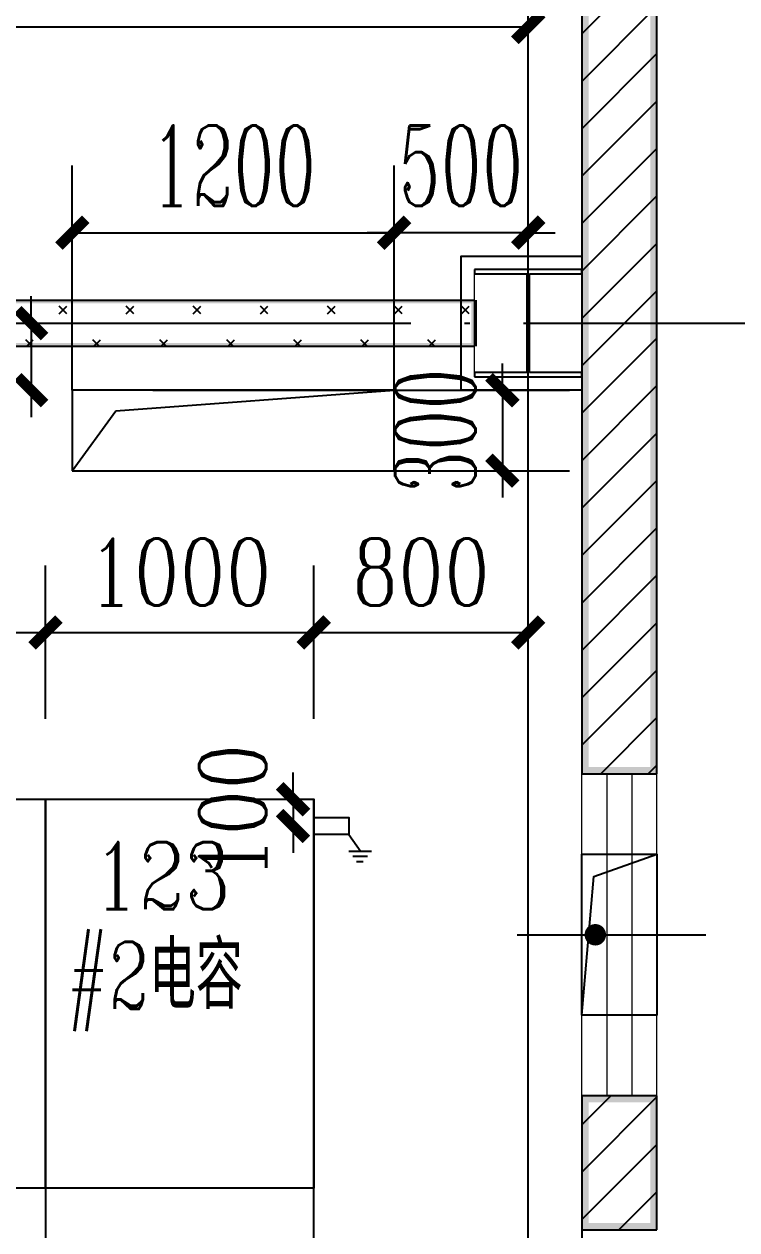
# Model space of a CAD drawing. Extents: x 3213259 to 3716512, y 332899 to 392399.
# Drawn here: x 3529203 to 3531861, y 370653 to 375148 of the extents above; entities that cross this region are included whole.
import ezdxf
from ezdxf.enums import TextEntityAlignment as Align

# ---------------------------------------------------------------- set-up
doc = ezdxf.new("R2010")
doc.units = 0
doc.header["$LTSCALE"] = 1000
doc.header["$MEASUREMENT"] = 0
for name, pattern in [('DOTE', [2.42, 2, -0.2, 0.02, -0.2]), ('EB_DASH', [6, 3, -3]), ('HIDDEN', [0.375, 0.25, -0.125])]:
    doc.linetypes.add(name, pattern=pattern)
for name, color, linetype in [('CAXA2', 6, 'EB_DASH'), ('COLUMN', 2, 'Continuous'), ('DOTE', 1, 'DOTE'), ('Lz3_autosign', 7, 'Continuous'), ('PUB_DIM', 3, 'Continuous'), ('PUB_HATCH', 8, 'Continuous'), ('PUB_WALL', 9, 'Continuous'), ('sb', 6, 'Continuous'), ('WALL', 7, 'Continuous'), ('WALL-MOVE', 6, 'Continuous'), ('一次电缆', 7, 'Continuous'), ('暖通', 151, 'Continuous'), ('门坎', 4, 'Continuous'), ('防火外包', 12, 'Continuous')]:
    doc.layers.add(name, color=color, linetype=linetype)
doc.layers.add('JZX_ViewLine', color=30, linetype='Continuous', lineweight=0)
doc.layers.add('window', color=141, linetype='Continuous', lineweight=5)
doc.styles.add('DIM_FONT', font='COMPLEX8.SHX', dxfattribs={"width": 0.6, "bigfont": 'HZITXT.SHX'})
doc.styles.add('HZ', font='complex8.shx', dxfattribs={"width": 0.8, "bigfont": 'hztxt.shx'})
doc.dimstyles.new('DIMN', dxfattribs={"dimtxt": 300, "dimasz": 100, "dimexe": 250, "dimexo": 300, "dimgap": 100, "dimtad": 1, "dimdec": 0, "dimzin": 0, "dimdsep": 46, "dimtxsty": 'DIM_FONT', "dimblk": 'ARCHTICK', "dimcen": 0.09, "dimclrt": 7, "dimazin": 2, "dimtfac": 1, "dimtdec": 0, "dimtix": 1, "dimtmove": 2, "dimatfit": 3, "dimldrblk": 'ARCHTICK', "dimfxl": 1, "dimtolj": 1, "dimtzin": 0, "dimarcsym": 0})
doc.dimstyles.new('副本 DIMN', dxfattribs={"dimtxt": 300, "dimasz": 100, "dimexe": 250, "dimexo": 300, "dimgap": 100, "dimtad": 1, "dimdec": 0, "dimzin": 0, "dimdsep": 46, "dimtxsty": 'DIM_FONT', "dimblk": 'ARCHTICK', "dimcen": 0.09, "dimclrt": 7, "dimazin": 2, "dimtfac": 1, "dimtdec": 0, "dimtix": 1, "dimtmove": 2, "dimatfit": 3, "dimldrblk": 'ARCHTICK', "dimfxl": 1, "dimtolj": 1, "dimtzin": 0, "dimarcsym": 0})
pattern_1 = [(45, (-451208.51, -430878.26), (-88.388383, 88.388383), [])]

# ---------------------------------------------------------------- blocks, each defined once
blk = doc.blocks.new('_ArchTick')
at = {"color": 0, "linetype": 'ByBlock', "const_width": 0.4}
blk.add_lwpolyline([(-0.5, -0.5), (0.5, 0.5)], dxfattribs=at)
blk = doc.blocks.new('*D229')
at = {"color": 0, "lineweight": -2}
for p, q in [((3530986.5, 373783.5), (3530986.5, 373883.5)), ((3529682.9, 373783.5), (3531236.5, 373783.5)), ((3530986.5, 373783.5), (3530986.5, 373483.5)), ((3529682.9, 373483.5), (3531236.5, 373483.5)), ((3530986.5, 373483.5), (3530986.5, 373383.5))]:
    blk.add_line(p, q, dxfattribs=at)
at = {"layer": 'Defpoints', "color": 0}
for p in [(3529382.9, 373783.5), (3529382.9, 373483.5), (3530986.5, 373483.5)]:
    blk.add_point(p, dxfattribs=at)
at = {"color": 0, "lineweight": -2, "xscale": 100, "yscale": 100, "zscale": 100}
for p, rotation in [((3530986.5, 373783.5), 270), ((3530986.5, 373483.5), 90)]:
    blk.add_blockref('_ArchTick', p, dxfattribs=dict(at, rotation=rotation))
at = {"color": 7, "insert": (3530736.5, 373633.5), "char_height": 300, "attachment_point": 5, "rotation": 90, "style": 'DIM_FONT'}
blk.add_mtext('\\A1;300', dxfattribs=at)
blk = doc.blocks.new('*D228')
at = {"color": 0, "lineweight": -2}
for p, q in [((3529229.5, 374033.5), (3529229.5, 374133.5)), ((3529082.9, 374033.5), (3528979.5, 374033.5)), ((3529229.5, 374033.5), (3529229.5, 373783.5)), ((3529082.9, 373783.5), (3528979.5, 373783.5)), ((3529229.5, 373783.5), (3529229.5, 373683.5))]:
    blk.add_line(p, q, dxfattribs=at)
at = {"layer": 'Defpoints', "color": 0}
for p in [(3529382.9, 374033.5), (3529229.5, 373783.5), (3529382.9, 373783.5)]:
    blk.add_point(p, dxfattribs=at)
at = {"color": 0, "lineweight": -2, "xscale": 100, "yscale": 100, "zscale": 100}
for p, rotation in [((3529229.5, 374033.5), 270), ((3529229.5, 373783.5), 90)]:
    blk.add_blockref('_ArchTick', p, dxfattribs=dict(at, rotation=rotation))
at = {"color": 7, "insert": (3528979.5, 373908.5), "char_height": 300, "attachment_point": 5, "rotation": 90, "style": 'DIM_FONT'}
blk.add_mtext('\\A1;250', dxfattribs=at)
blk = doc.blocks.new('*D227')
at = {"color": 0, "lineweight": -2}
for p, q in [((3530582.9, 373783.5), (3530582.9, 374620.6)), ((3531082.9, 373691), (3531082.9, 374620.6)), ((3530582.9, 374370.6), (3530482.9, 374370.6)), ((3531082.9, 374370.6), (3530582.9, 374370.6)), ((3531082.9, 374370.6), (3531182.9, 374370.6))]:
    blk.add_line(p, q, dxfattribs=at)
at = {"layer": 'Defpoints', "color": 0}
for p in [(3530582.9, 374370.6), (3530582.9, 373483.5), (3531082.9, 373391)]:
    blk.add_point(p, dxfattribs=at)
at = {"color": 0, "lineweight": -2, "xscale": 100, "yscale": 100, "zscale": 100}
blk.add_blockref('_ArchTick', (3530582.9, 374370.6), dxfattribs=at)
at = {"color": 0, "lineweight": -2, "xscale": 100, "yscale": 100, "zscale": 100, "rotation": 180}
blk.add_blockref('_ArchTick', (3531082.9, 374370.6), dxfattribs=at)
at = {"color": 7, "insert": (3530832.9, 374620.6), "char_height": 300, "attachment_point": 5, "style": 'DIM_FONT'}
blk.add_mtext('\\A1;500', dxfattribs=at)
blk = doc.blocks.new('*D226')
at = {"color": 0, "lineweight": -2}
for p, q in [((3529382.9, 373783.5), (3529382.9, 374620.6)), ((3530582.9, 373783.5), (3530582.9, 374620.6)), ((3529382.9, 374370.6), (3530582.9, 374370.6))]:
    blk.add_line(p, q, dxfattribs=at)
at = {"layer": 'Defpoints', "color": 0}
for p in [(3530582.9, 374370.6), (3529382.9, 373483.5), (3530582.9, 373483.5)]:
    blk.add_point(p, dxfattribs=at)
at = {"color": 0, "lineweight": -2, "xscale": 100, "yscale": 100, "zscale": 100, "rotation": 180}
blk.add_blockref('_ArchTick', (3529382.9, 374370.6), dxfattribs=at)
at = {"color": 0, "lineweight": -2, "xscale": 100, "yscale": 100, "zscale": 100}
blk.add_blockref('_ArchTick', (3530582.9, 374370.6), dxfattribs=at)
at = {"color": 7, "insert": (3529982.9, 374620.6), "char_height": 300, "attachment_point": 5, "style": 'DIM_FONT'}
blk.add_mtext('\\A1;1200', dxfattribs=at)
blk = doc.blocks.new('*D358')
at = {"layer": 'Defpoints', "color": 0}
for p in [(3531082.9, 375137.7), (3531082.9, 374488.8), (3527983.1, 374083.2)]:
    blk.add_point(p, dxfattribs=at)
at = {"layer": 'PUB_DIM', "color": 0, "lineweight": -2}
for p, q in [((3527983.1, 374383.2), (3527983.1, 375387.7)), ((3531082.9, 374788.8), (3531082.9, 375387.7)), ((3527983.1, 375137.7), (3531082.9, 375137.7))]:
    blk.add_line(p, q, dxfattribs=at)
at = {"layer": 'PUB_DIM', "color": 0, "lineweight": -2, "xscale": 100, "yscale": 100, "zscale": 100, "rotation": 180}
blk.add_blockref('_ArchTick', (3527983.1, 375137.7), dxfattribs=at)
at = {"layer": 'PUB_DIM', "color": 0, "lineweight": -2, "xscale": 100, "yscale": 100, "zscale": 100}
blk.add_blockref('_ArchTick', (3531082.9, 375137.7), dxfattribs=at)
at = {"layer": 'PUB_DIM', "color": 7, "insert": (3529533, 375362.7), "char_height": 250, "attachment_point": 5, "style": 'HZ'}
blk.add_mtext('\\A1;3100', dxfattribs=at)
blk = doc.blocks.new('*D356')
at = {"layer": 'Defpoints', "color": 0}
for p in [(3531082.9, 372880.5), (3530283.1, 372258.9), (3531082.9, 372258.9)]:
    blk.add_point(p, dxfattribs=at)
at = {"layer": 'PUB_DIM', "color": 0, "lineweight": -2}
for p, q in [((3530283.1, 372558.9), (3530283.1, 373130.5)), ((3531082.9, 372558.9), (3531082.9, 373130.5)), ((3530283.1, 372880.5), (3531082.9, 372880.5))]:
    blk.add_line(p, q, dxfattribs=at)
at = {"layer": 'PUB_DIM', "color": 0, "lineweight": -2, "xscale": 100, "yscale": 100, "zscale": 100, "rotation": 180}
blk.add_blockref('_ArchTick', (3530283.1, 372880.5), dxfattribs=at)
at = {"layer": 'PUB_DIM', "color": 0, "lineweight": -2, "xscale": 100, "yscale": 100, "zscale": 100}
blk.add_blockref('_ArchTick', (3531082.9, 372880.5), dxfattribs=at)
at = {"layer": 'PUB_DIM', "color": 7, "insert": (3530683, 373105.5), "char_height": 250, "attachment_point": 5, "style": 'HZ'}
blk.add_mtext('\\A1;800', dxfattribs=at)
blk = doc.blocks.new('*D350')
at = {"layer": 'Defpoints', "color": 0}
for p in [(3530283.1, 372258.9), (3530205.9, 372158.9), (3530283.1, 372158.9)]:
    blk.add_point(p, dxfattribs=at)
at = {"layer": 'PUB_DIM', "color": 0, "lineweight": -2}
for p, q in [((3530205.9, 372258.9), (3530205.9, 372358.9)), ((3529983.1, 372258.9), (3529955.9, 372258.9)), ((3530205.9, 372258.9), (3530205.9, 372158.9)), ((3529983.1, 372158.9), (3529955.9, 372158.9)), ((3530205.9, 372158.9), (3530205.9, 372058.9))]:
    blk.add_line(p, q, dxfattribs=at)
at = {"layer": 'PUB_DIM', "color": 0, "lineweight": -2, "xscale": 100, "yscale": 100, "zscale": 100}
for p, rotation in [((3530205.9, 372258.9), 270), ((3530205.9, 372158.9), 90)]:
    blk.add_blockref('_ArchTick', p, dxfattribs=dict(at, rotation=rotation))
at = {"layer": 'PUB_DIM', "color": 7, "insert": (3529980.9, 372208.9), "char_height": 250, "attachment_point": 5, "rotation": 90, "style": 'HZ'}
blk.add_mtext('\\A1;100', dxfattribs=at)
blk = doc.blocks.new('*D247')
at = {"layer": 'Defpoints', "color": 0}
for p in [(3529283.1, 372880.5), (3528483.1, 372258.9), (3529283.1, 372258.9)]:
    blk.add_point(p, dxfattribs=at)
at = {"layer": 'PUB_DIM', "color": 0, "lineweight": -2}
for p, q in [((3528483.1, 372558.9), (3528483.1, 373130.5)), ((3529283.1, 372558.9), (3529283.1, 373130.5)), ((3528483.1, 372880.5), (3529283.1, 372880.5))]:
    blk.add_line(p, q, dxfattribs=at)
at = {"layer": 'PUB_DIM', "color": 0, "lineweight": -2, "xscale": 100, "yscale": 100, "zscale": 100, "rotation": 180}
blk.add_blockref('_ArchTick', (3528483.1, 372880.5), dxfattribs=at)
at = {"layer": 'PUB_DIM', "color": 0, "lineweight": -2, "xscale": 100, "yscale": 100, "zscale": 100}
blk.add_blockref('_ArchTick', (3529283.1, 372880.5), dxfattribs=at)
at = {"layer": 'PUB_DIM', "color": 7, "insert": (3528883.1, 373105.5), "char_height": 250, "attachment_point": 5, "style": 'HZ'}
blk.add_mtext('\\A1;800', dxfattribs=at)
blk = doc.blocks.new('*D245')
at = {"layer": 'Defpoints', "color": 0}
for p in [(3530283.1, 372880.5), (3529283.1, 372258.9), (3530283.1, 372258.9)]:
    blk.add_point(p, dxfattribs=at)
at = {"layer": 'PUB_DIM', "color": 0, "lineweight": -2}
for p, q in [((3529283.1, 372558.9), (3529283.1, 373130.5)), ((3530283.1, 372558.9), (3530283.1, 373130.5)), ((3529283.1, 372880.5), (3530283.1, 372880.5))]:
    blk.add_line(p, q, dxfattribs=at)
at = {"layer": 'PUB_DIM', "color": 0, "lineweight": -2, "xscale": 100, "yscale": 100, "zscale": 100, "rotation": 180}
blk.add_blockref('_ArchTick', (3529283.1, 372880.5), dxfattribs=at)
at = {"layer": 'PUB_DIM', "color": 0, "lineweight": -2, "xscale": 100, "yscale": 100, "zscale": 100}
blk.add_blockref('_ArchTick', (3530283.1, 372880.5), dxfattribs=at)
at = {"layer": 'PUB_DIM', "color": 7, "insert": (3529783.1, 373105.5), "char_height": 250, "attachment_point": 5, "style": 'HZ'}
blk.add_mtext('\\A1;1000', dxfattribs=at)
blk = doc.blocks.new('400X400初设工字钢柱')
at = {"layer": 'COLUMN'}
for p, q in [((1414525.9, 738369.2), (1414125.9, 738369.2)), ((1414125.9, 738369.2), (1414125.9, 738353.2)), ((1414125.9, 738353.2), (1414320.9, 738353.2)), ((1414320.9, 738353.2), (1414320.9, 737985.2)), ((1414330.9, 737985.2), (1414330.9, 738353.2)), ((1414330.9, 738353.2), (1414525.9, 738353.2)), ((1414525.9, 738353.2), (1414525.9, 738369.2)), ((1414320.9, 737985.2), (1414125.9, 737985.2)), ((1414125.9, 737985.2), (1414125.9, 737969.2)), ((1414525.9, 737985.2), (1414330.9, 737985.2)), ((1414525.9, 737969.2), (1414525.9, 737985.2)), ((1414125.9, 737969.2), (1414525.9, 737969.2))]:
    blk.add_line(p, q, dxfattribs=at)
at = {"layer": 'JZX_ViewLine'}
blk.add_lwpolyline([(1414125.9, 738369.2), (1414525.9, 738369.2), (1414525.9, 737969.2), (1414125.9, 737969.2)], close=True, dxfattribs=at)
blk = doc.blocks.new('$TCHSYS$WIN2D')
for p, q in [((-0.5, 0.5), (0.5, 0.5)), ((-0.5, 0.5), (-0.5, -0.5)), ((0.5, 0.5), (0.5, -0.5)), ((0.5, 0.1667), (-0.5, 0.1667)), ((0.5, -0.1667), (-0.5, -0.1667)), ((-0.5, -0.5), (0.5, -0.5))]:
    blk.add_line(p, q)
blk = doc.blocks.new('D1')
at = {"layer": 'PUB_HATCH'}
h = blk.add_hatch(dxfattribs=at)
h.set_pattern_fill('普通砖', color=256, scale=50, style=0)
h.set_pattern_definition(pattern_1)
h.paths.add_polyline_path([(1943492.3, 325945.1), (1943212.3, 325665.1), (1943212.3, 314185.1), (1943492.3, 314185.1)])
h = blk.add_hatch(dxfattribs=at)
h.set_pattern_fill('石膏板', color=256, scale=50, style=0)
h.set_pattern_definition([(45, (-451166.04, -430932.16), (-125.000003, 125.000003), [40, -136.7767]), (135, (-450887.75, -430932.16), (-125.000003, -125.000003), [40, -136.7767])])
h.paths.add_polyline_path([(1936962.3, 315951.1), (1936962.3, 315779.1), (1942812.3, 315779.1), (1942812.3, 315951.1)])
h = blk.add_hatch(dxfattribs=at)
h.set_pattern_fill('普通砖', color=256, scale=50, style=0)
h.set_pattern_definition(pattern_1)
h.paths.add_polyline_path([(1943212.3, 312985.1), (1943212.3, 312485.1), (1943492.3, 312485.1), (1943492.3, 312985.1)])
at = {"layer": 'PUB_WALL'}
for points in [[(1943492.3, 314185.1), (1943492.3, 325945.1), (1943467.3, 325920.1), (1943467.3, 314210.1)], [(1943212.3, 325665.1), (1943212.3, 314185.1), (1943237.3, 314210.1), (1943237.3, 325690.1)], [(1936962.3, 315951.1), (1942812.3, 315951.1), (1942812.3, 315938.6), (1936962.3, 315938.6)], [(1942812.3, 315951.1), (1942812.3, 315779.1), (1942799.8, 315779.1), (1942799.8, 315951.1)], [(1936962.3, 315779.1), (1942812.3, 315779.1), (1942812.3, 315791.6), (1936962.3, 315791.6)], [(1943212.3, 314185.1), (1943492.3, 314185.1), (1943467.3, 314210.1), (1943237.3, 314210.1)], [(1943212.3, 312985.1), (1943212.3, 312485.1), (1943237.3, 312510.1), (1943237.3, 312960.1)], [(1943492.3, 312985.1), (1943212.3, 312985.1), (1943237.3, 312960.1), (1943467.3, 312960.1)], [(1943492.3, 312485.1), (1943492.3, 312985.1), (1943467.3, 312960.1), (1943467.3, 312510.1)], [(1943212.3, 312485.1), (1943492.3, 312485.1), (1943467.3, 312510.1), (1943237.3, 312510.1)]]:
    blk.add_hatch(color=2, dxfattribs=at).paths.add_polyline_path(points)
at = {"layer": 'DOTE'}
for p, q in [((1943012.3, 300352.3), (1943012.3, 329397.5)), ((1892174.5, 315865.1), (1948456.4, 315865.1))]:
    blk.add_line(p, q, dxfattribs=at)
at = {"layer": 'WALL', "color": 2}
for p, q in [((1943492.3, 314185.1), (1943492.3, 325945.1)), ((1943212.3, 325665.1), (1943212.3, 314185.1)), ((1943212.3, 314185.1), (1943492.3, 314185.1)), ((1943212.3, 312985.1), (1943212.3, 312485.1)), ((1943492.3, 312985.1), (1943212.3, 312985.1)), ((1943492.3, 312485.1), (1943492.3, 312985.1)), ((1943212.3, 312485.1), (1943492.3, 312485.1))]:
    blk.add_line(p, q, dxfattribs=at)
at = {"layer": 'WALL-MOVE', "color": 2}
for p, q in [((1936962.3, 315951.1), (1942812.3, 315951.1)), ((1942812.3, 315951.1), (1942812.3, 315779.1)), ((1936962.3, 315779.1), (1942812.3, 315779.1))]:
    blk.add_line(p, q, dxfattribs=at)
at = {"layer": '暖通', "color": 6}
blk.add_line((1942970.7, 313585.1), (1943674.3, 313585.1), dxfattribs=at)
blk.add_lwpolyline([(1943212.3, 313885.1), (1943492.3, 313885.1), (1943492.3, 313285.1), (1943212.3, 313285.1)], close=True, dxfattribs=at)
blk.add_lwpolyline([(1943212.3, 313285.1), (1943256.8, 313802.1), (1943492.3, 313885.1)], dxfattribs=at)
at = {"layer": '暖通', "color": 6, "const_width": 40}
blk.add_lwpolyline([(1943276.6, 313599.2, 1), (1943248.3, 313570.9, 1)], format="xyb", close=True, dxfattribs=at)
at = {"layer": '门坎'}
blk.add_line((1943212.3, 312485.1), (1943212.3, 310485.1), dxfattribs=at)
at = {"layer": '防火外包'}
blk.add_lwpolyline([(1943212.3, 315615.1), (1942762.3, 315615.1), (1942762.3, 316115.1), (1943212.3, 316115.1)], dxfattribs=at)
at = {"layer": 'COLUMN'}
blk.add_blockref('400X400初设工字钢柱', (528686.4, -422304.1), dxfattribs=at)
at = {"layer": 'window', "color": 0, "xscale": -1200, "yscale": -280, "zscale": -1200, "rotation": 270.0000000000118}
blk.add_blockref('$TCHSYS$WIN2D', (1943352.3, 313585.1), dxfattribs=at)

msp = doc.modelspace()

# ---------------------------------------------------------------- linework, layer by layer
at = {"layer": 'Lz3_autosign'}
for p, q in [((3530413.976, 372126.956), (3530459.033, 372063.658)), ((3530497.947, 372063.658), (3530413.42, 372063.658)), ((3530483.409, 372045.145), (3530428.386, 372045.145)), ((3530468.015, 372025.399), (3530442.07, 372025.399))]:
    msp.add_line(p, q, dxfattribs=at)
msp.add_lwpolyline([(3530413.976, 372126.956), (3530283.102, 372126.956), (3530283.102, 372190.93), (3530413.976, 372190.93)], close=True, dxfattribs=at)
at = {"layer": 'sb', "color": 5, "lineweight": 25}
for p, q in [((3529283.102, 372258.943), (3529283.102, 366808.943)), ((3530283.102, 366808.943), (3530283.102, 372258.943))]:
    msp.add_line(p, q, dxfattribs=at)
for points in [[(3529283.102, 370808.943), (3528483.102, 370808.943), (3528483.102, 372258.943), (3529283.102, 372258.943)], [(3530283.102, 370808.943), (3529283.102, 370808.943), (3529283.102, 372258.943), (3530283.102, 372258.943)]]:
    msp.add_lwpolyline(points, close=True, dxfattribs=at)
at = {"layer": 'WALL'}
msp.add_line((3530887.905, 374119.486), (3530887.905, 373947.486), dxfattribs=at)
at = {"layer": '一次电缆', "color": 4}
for p, q in [((3529544.891, 373705.986), (3530582.891, 373783.486)), ((3529382.891, 373483.486), (3529544.891, 373705.986))]:
    msp.add_line(p, q, dxfattribs=at)
msp.add_lwpolyline([(3529382.891, 373483.486), (3530582.891, 373483.486), (3530582.891, 373783.486), (3529382.891, 373783.486)], close=True, dxfattribs=at)

# ---------------------------------------------------------------- block references
at = {"layer": 'sb', "color": 1, "linetype": 'HIDDEN', "lineweight": 25, "ltscale": 2}
msp.add_blockref('D1', (1588070.633, 58168.405), dxfattribs=at)

# ---------------------------------------------------------------- texts
at = {"layer": 'CAXA2', "color": 0, "linetype": 'ByBlock', "lineweight": 25, "style": 'HZ'}
for s, width, p in [('123', 0.8, (3529716.418, 371848.913)), ('#2电容', 0.7, (3529689.961, 371476.931))]:
    msp.add_text(s, height=250, dxfattribs=dict(at, width=width)).set_placement(p, align=Align.CENTER)

# ---------------------------------------------------------------- dimensions: what is measured, and where the dimension line sits
for p1, picture, middle in [((3529382.891, 373483.486), '*D226', (3529982.891, 374620.589)), ((3531082.891, 373391.018), '*D227', (3530832.891, 374620.589))]:
    dim = msp.add_linear_dim(base=(3530582.891, 374370.589), p1=p1, p2=(3530582.891, 373483.486), dimstyle='副本 DIMN')
    dim.commit()
    dim.dimension.update_dxf_attribs({"geometry": picture, "text_midpoint": middle})
for base, p1, p2, picture, middle in [((3529229.529, 373783.486), (3529382.891, 374033.486), (3529382.891, 373783.486), '*D228', (3528979.529, 373908.486)), ((3530986.512, 373483.486), (3529382.891, 373783.486), (3529382.891, 373483.486), '*D229', (3530736.512, 373633.486))]:
    dim = msp.add_linear_dim(base=base, p1=p1, p2=p2, angle=90, dimstyle='副本 DIMN')
    dim.commit()
    dim.dimension.update_dxf_attribs({"geometry": picture, "text_midpoint": middle})
at = {"layer": 'PUB_DIM'}
dim = msp.add_linear_dim(base=(3531082.891, 375137.695), p1=(3527983.102, 374083.157), p2=(3531082.891, 374488.809), dimstyle='DIMN', override={"dimtxt": 250, "dimtxsty": 'HZ', "dimblk": 'ArchTick'}, dxfattribs=at)
dim.commit()
dim.dimension.update_dxf_attribs({"geometry": '*D358', "text_midpoint": (3529532.996, 375362.695)})
for base, p1, p2, angle, override, picture, middle in [((3529283.102, 372880.538), (3528483.102, 372258.943), (3529283.102, 372258.943), 180, {"dimtxt": 250, "dimtxsty": 'HZ'}, '*D247', (3528883.102, 373105.538)), ((3530283.102, 372880.538), (3529283.102, 372258.943), (3530283.102, 372258.943), 180, {"dimtxt": 250, "dimtxsty": 'HZ'}, '*D245', (3529783.102, 373105.538)), ((3531082.891, 372880.538), (3530283.102, 372258.943), (3531082.891, 372258.943), 180, {"dimtxt": 250, "dimtxsty": 'HZ'}, '*D356', (3530682.996, 373105.538)), ((3530205.907, 372158.943), (3530283.102, 372258.943), (3530283.102, 372158.943), 90, {"dimtxt": 250, "dimtxsty": 'HZ', "dimblk": 'ArchTick'}, '*D350', (3529980.907, 372208.943))]:
    dim = msp.add_linear_dim(base=base, p1=p1, p2=p2, angle=angle, dimstyle='DIMN', override=override, dxfattribs=at)
    dim.commit()
    dim.dimension.update_dxf_attribs({"geometry": picture, "text_midpoint": middle})

doc.saveas('drawing.dxf')
